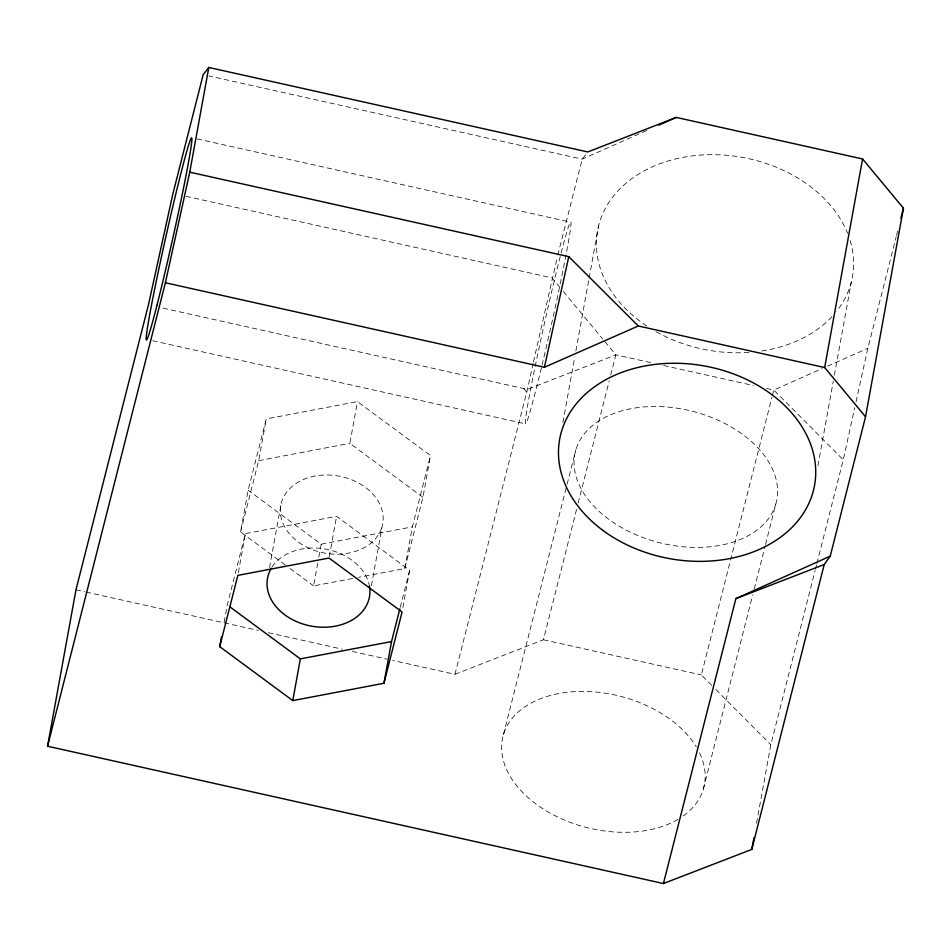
<?xml version="1.0" encoding="UTF-8"?>
<svg xmlns="http://www.w3.org/2000/svg" width="951" height="951" viewBox="0 0 951 951"><rect width="100%" height="100%" fill="white"/><g stroke="black" fill="none" stroke-linecap="round" stroke-linejoin="round"><path stroke-width="0.71" stroke-dasharray="4.75 3.57" d="M224.163 622.204L227.301 604.943L245.417 533.654L336.595 516.322L409.655 570.279L402.594 609.115M285.336 565.001L240.567 531.942L248.14 490.229L266.268 418.939L357.445 401.607L430.506 455.553L422.922 497.278L404.793 568.555L358.479 577.352M238.368 572.502L245.417 533.654M240.567 531.942L258.684 460.653L266.268 418.939M269.537 567.581L281.211 503.341M352.69 578.458L313.616 585.887L317.8 562.873M318.847 557.12L321.2 544.174L248.14 490.229M329.284 556.608L336.595 516.322M422.922 497.278L349.861 443.321L357.445 401.607M371.401 585.733L382.278 525.867A51.806 39.157 10.3 0 0 314.84 476.071A51.806 39.157 10.3 0 0 298.115 541.868A51.806 39.157 10.3 0 0 382.278 525.867M404.793 568.555L412.377 526.842L430.506 455.553M562.885 422.482L574.82 356.839M575.878 351.002L588.859 279.535M589.133 278.072L598.666 225.565M817.943 465.681L833.314 381.089M834.372 375.253L851.335 281.9M756.544 823.245L770.821 744.716L815.09 570.6M533.166 363.318L527.425 389.387L454.982 674.295L392.775 660.434M533.487 361.867L557.452 256.425M816.921 563.408L843.264 459.797L854.747 407.67M856.031 401.881L867.835 348.304L896.187 236.811M400.228 607.344L409.655 570.279M557.809 254.999L582.178 159.174L587.801 151.958M503.436 734.648L566.725 485.711M567.093 484.273L575.878 449.74M454.982 674.295L543.413 639.761L576.71 508.809M578.172 503.055L609.27 380.745M610.744 374.991L615.856 354.842L603.647 340.137M711.705 685.374L701.339 674.96L771.95 397.245M772.319 395.806L773.781 390.053L822.151 368.584M703.336 789.068L752.728 594.803M754.202 589.049L765.175 545.886M765.543 544.436L775.79 504.149A103.611 67.747 14.3 0 0 642.531 407.064A103.611 67.747 14.3 0 0 609.175 519.615A103.611 67.747 14.3 0 0 775.79 504.149M896.543 235.373L897.637 231.093M815.459 569.162L816.552 564.846M646.668 130.537L582.178 159.174L208.958 75.961M827.525 366.194L867.835 348.304M258.684 460.653L349.861 443.321M321.2 544.174L412.377 526.842M197.119 138.894L570.338 222.106M186.016 196.286L551.996 277.882L559.509 286.94M650.627 362.593L615.856 354.842L527.425 389.387L161.468 307.791M663.667 365.505L753.501 385.535M766.53 388.436L773.781 390.053L843.264 459.797M152.647 340.731L525.855 423.944M543.413 639.761L701.339 674.96M75.973 589.798L84.663 591.736M86.101 592.057L258.244 630.43M268.372 632.688L342.146 649.141M352.274 651.399L386.998 659.138M290.055 568.484L313.616 585.887M523.775 388.567L526.723 392.133M715.853 689.534L770.821 744.716M563.265 291.47L602.708 338.996M699.579 752.93A103.611 67.747 14.3 0 1 682.735 816.291M677.968 819.358A103.611 67.747 14.3 0 1 524.762 794.513A103.611 67.747 14.3 0 1 549.809 695.633A103.611 67.747 14.3 0 1 696.322 746.892M541.381 367.835A103.611 3.554 -77.4 0 1 532.417 379.948A103.611 3.554 -77.4 0 1 570.231 222.249A103.611 3.554 -77.4 0 1 542.011 365.196M850.146 240.532A129.514 97.894 10.3 0 1 836.666 311.191M831.994 316.635A129.514 97.894 10.3 0 1 760.313 351.216M748.877 352.417A129.514 97.894 10.3 0 1 655.643 331.435M646.835 326.038A129.514 97.894 10.3 0 1 651.138 167.388A129.514 97.894 10.3 0 1 847.662 233.435M272.164 566.891A51.806 39.157 10.3 0 1 326.478 549.274A51.806 39.157 10.3 0 1 369.44 586.078"/><path stroke-width="1.43" d="M47.55 746.226L75.973 589.798L148.427 304.891L172.987 193.386L203.181 74.677L208.792 67.462L587.801 151.958L676.232 117.413L862.581 158.96L903.45 208.221L865.541 416.788L830.235 556.169L824.232 564.502L751.789 849.421L663.429 883.538L47.55 746.226L165.391 282.768L189.76 172.167L208.792 67.462M219.717 646.656L237.845 575.379L329.022 558.047L402.071 611.992L383.954 683.27L292.765 700.602L219.717 646.656L221.547 636.588M292.765 700.602L300.35 658.888L229.655 606.679M383.954 683.27L391.527 641.556L399.872 608.771M865.541 416.788L824.672 367.538L862.581 158.96M751.789 849.421L753.905 837.783M165.391 282.768L544.4 367.276L568.769 256.663L189.76 172.167M663.429 883.538L735.872 598.631L830.235 556.169M900.906 218.219L903.45 208.221M658.77 125.175L676.232 117.413M544.4 367.276L638.323 325.991L824.672 367.538M735.872 598.631L824.232 564.502M300.35 658.888L391.527 641.556M568.769 256.663L638.323 325.991M369.44 586.078A51.806 39.157 10.3 0 1 311.417 626.127A51.806 39.157 10.3 0 1 271.368 568.163M156.963 305.271A103.611 3.554 -77.4 0 0 191.888 139.357A103.611 3.554 -77.4 0 0 158.425 270.952A103.611 3.554 -77.4 0 0 156.963 305.271M603.017 530.48A129.514 97.894 10.3 0 0 813.438 490.478A129.514 97.894 10.3 0 0 644.849 365.98A129.514 97.894 10.3 0 0 603.017 530.48"/></g></svg>
